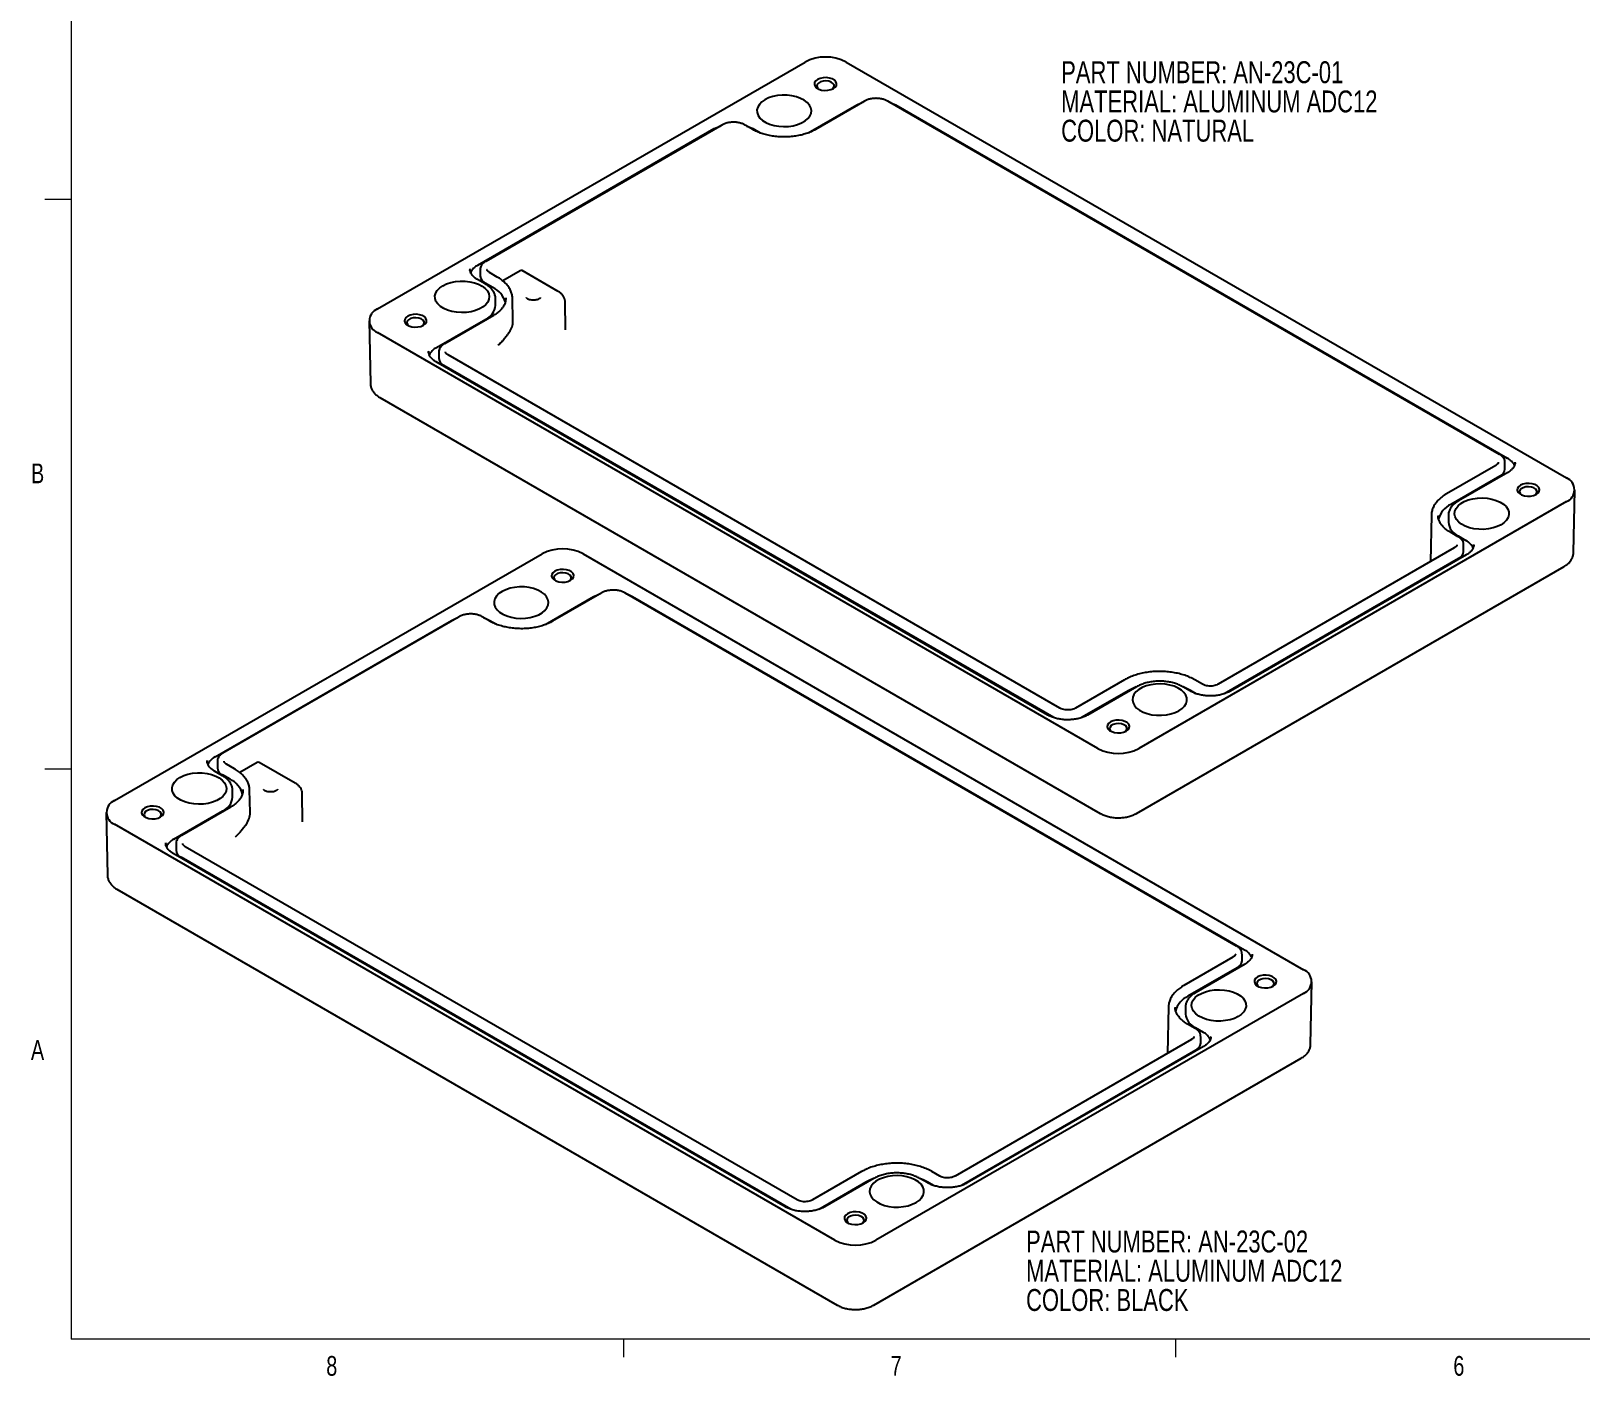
# Paper-space layout 'Sheet1' of a CAD drawing. Header units: inches. Extents: x 0.3 to 21.8, y 0.2 to 16.9.
# Drawn here: x 0.33 to 7.7, y 0.24 to 6.63 of the extents above; entities that cross this region are included whole.
import ezdxf

# ---------------------------------------------------------------- set-up
doc = ezdxf.new("R2010")
doc.units = ezdxf.units.IN
doc.header["$MEASUREMENT"] = 0
doc.layers.add('SLD-0', color=7, linetype='Continuous')
doc.styles.add('SLDTEXTSTYLE1', font='TXT', dxfattribs={"width": 0.75})

# ---------------------------------------------------------------- blocks, each defined once
blk = doc.blocks.new('SW_NOTE_3')
at = {"layer": 'SLD-0', "color": 0, "char_height": 0.104167, "attachment_point": 1, "style": 'SLDTEXTSTYLE1'}
for s, insert in [('PART NUMBER: AN-23C-02', (0, 0.1343)), ('MATERIAL: ALUMINUM ADC12', (0, -0.0046)), ('COLOR: BLACK', (0, -0.1435))]:
    blk.add_mtext(s, dxfattribs=dict(at, insert=insert))
blk = doc.blocks.new('SW_NOTE_4')
at = {"layer": 'SLD-0', "color": 0, "char_height": 0.104167, "attachment_point": 1, "style": 'SLDTEXTSTYLE1'}
for s, insert in [('PART NUMBER: AN-23C-01', (0, 0.1343)), ('MATERIAL: ALUMINUM ADC12', (0, -0.0046)), ('COLOR: NATURAL', (0, -0.1435))]:
    blk.add_mtext(s, dxfattribs=dict(at, insert=insert))

psp = doc.layouts.new('Sheet1')

# ---------------------------------------------------------------- linework, layer by layer
at = {"color": 7, "linetype": 'Continuous', "lineweight": 18}
for p, q in [((0.52288, 16.660601), (0.52288, 0.410601)), ((0.52288, 5.827601), (0.39788, 5.827601)), ((0.52288, 3.119601), (0.39788, 3.119601)), ((21.52288, 0.410601), (0.52288, 0.410601)), ((3.14788, 0.410601), (3.14788, 0.325802)), ((5.77288, 0.410601), (5.77288, 0.325802))]:
    psp.add_line(p, q, dxfattribs=at)
at = {"color": 7, "linetype": 'Continuous', "lineweight": 25}
for p, q in [((1.979179, 5.307754), (4.011415, 6.480939)), ((4.206287, 6.480939), (7.630465, 4.504203)), ((4.026761, 6.144451), (4.2579, 6.277885)), ((4.29462, 6.295123), (4.061248, 6.1604)), ((7.312729, 4.616308), (4.404621, 6.295123)), ((4.441341, 6.277885), (7.349449, 4.59907)), ((2.456771, 5.516102), (3.579784, 6.164404)), ((3.616504, 6.181642), (2.493491, 5.53334)), ((3.763302, 6.1604), (3.726506, 6.181642)), ((3.763226, 6.164404), (3.797558, 6.144584)), ((2.418863, 5.49851), (2.418779, 5.495814)), ((2.467779, 5.495814), (2.467779, 5.463153)), ((2.54854, 5.459133), (2.511744, 5.480375)), ((2.656678, 5.488649), (2.574478, 5.441197)), ((2.837924, 5.390674), (2.66659, 5.489583)), ((2.491495, 5.426202), (2.454699, 5.447444)), ((2.528215, 5.408964), (2.491419, 5.430205)), ((2.540064, 5.324159), (2.540064, 5.356821)), ((2.589064, 5.356821), (2.588948, 5.360817)), ((2.623024, 5.250769), (2.620717, 5.358669)), ((2.87285, 5.207403), (2.870831, 5.342165)), ((1.93883, 5.250524), (1.945195, 4.952786)), ((2.260195, 5.124634), (2.493567, 5.259357)), ((2.530287, 5.276595), (2.296915, 5.141872)), ((5.403357, 3.218521), (1.979179, 5.195257)), ((2.222287, 5.107043), (2.222203, 5.104347)), ((2.271203, 5.104347), (2.271203, 5.071685)), ((5.223276, 3.410092), (2.315168, 5.088907)), ((5.166231, 3.377161), (2.258124, 5.055976)), ((5.193381, 3.365448), (2.294843, 5.038738)), ((1.989793, 4.886972), (5.413972, 2.910236)), ((7.338441, 4.546121), (7.338441, 4.578782)), ((7.387356, 4.576086), (7.387441, 4.578782)), ((7.294476, 4.563343), (7.061104, 4.42862)), ((7.3148, 4.513173), (7.081429, 4.378451)), ((7.35152, 4.530412), (7.118148, 4.395689)), ((7.664449, 4.149235), (7.670814, 4.446973)), ((7.630465, 4.391706), (5.598229, 3.218521)), ((6.988927, 4.328156), (6.984182, 4.106227)), ((7.02058, 4.326308), (7.020696, 4.322312)), ((7.06958, 4.326308), (7.06958, 4.293646)), ((7.116153, 4.22484), (7.079357, 4.246082)), ((7.116077, 4.228844), (7.152873, 4.207602)), ((0.729606, 2.97073), (2.761842, 4.143915)), ((2.956714, 4.143915), (6.380893, 2.167179)), ((7.0979, 4.171875), (5.974886, 3.523573)), ((7.154944, 4.138944), (6.031931, 3.490642)), ((7.141865, 4.154653), (7.141865, 4.187315)), ((7.190781, 4.184618), (7.190865, 4.187315)), ((5.587615, 2.910236), (7.619851, 4.083421)), ((7.118225, 4.121706), (6.004067, 3.478516)), ((2.777188, 3.807427), (3.008327, 3.94086)), ((3.045047, 3.958099), (2.811675, 3.823376)), ((6.063156, 2.279284), (3.155049, 3.958099)), ((3.191769, 3.94086), (6.099876, 2.262046)), ((2.366932, 3.844618), (1.243918, 3.196316)), ((2.513729, 3.823376), (2.476933, 3.844618)), ((1.207198, 3.179078), (2.330212, 3.82738)), ((2.513653, 3.82738), (2.547985, 3.80756)), ((5.530143, 3.544815), (5.296771, 3.410092)), ((5.901391, 3.523573), (5.864595, 3.544815)), ((5.550467, 3.494646), (5.325951, 3.365035)), ((5.587187, 3.511884), (5.353815, 3.377161)), ((5.844347, 3.490642), (5.807551, 3.511884)), ((5.871497, 3.478928), (5.84427, 3.494646)), ((1.16929, 3.161486), (1.169206, 3.15879)), ((1.241923, 3.089178), (1.205127, 3.110419)), ((1.218206, 3.15879), (1.218206, 3.126129)), ((1.278642, 3.071939), (1.241846, 3.093181)), ((1.298967, 3.122109), (1.262171, 3.14335)), ((1.407105, 3.151625), (1.324906, 3.104172)), ((1.588352, 3.05365), (1.417018, 3.152559)), ((1.290491, 2.987135), (1.290491, 3.019797)), ((1.339491, 3.019797), (1.339376, 3.023793)), ((1.373451, 2.913745), (1.371144, 3.021645)), ((1.623278, 2.870379), (1.621258, 3.005141)), ((0.689257, 2.9135), (0.695622, 2.615762)), ((1.010623, 2.78761), (1.243994, 2.922333)), ((1.280714, 2.939571), (1.047342, 2.804848)), ((4.153785, 0.881497), (0.729606, 2.858233)), ((0.972715, 2.770019), (0.972631, 2.767322)), ((1.021631, 2.767322), (1.021631, 2.734661)), ((3.973703, 1.073068), (1.065595, 2.751883)), ((3.916659, 1.040137), (1.008551, 2.718952)), ((3.943809, 1.028423), (1.045271, 2.701714)), ((0.740221, 2.549948), (4.164399, 0.573212)), ((6.044903, 2.226318), (5.811531, 2.091596)), ((6.088868, 2.209097), (6.088868, 2.241758)), ((6.137784, 2.239062), (6.137868, 2.241758)), ((6.065228, 2.176149), (5.831856, 2.041427)), ((6.101947, 2.193387), (5.868576, 2.058665)), ((6.414876, 1.812211), (6.421241, 2.109948)), ((6.380893, 2.054681), (4.348656, 0.881497)), ((5.739354, 1.991132), (5.73461, 1.769203)), ((5.771008, 1.989284), (5.771123, 1.985288)), ((5.820008, 1.989284), (5.820008, 1.956622)), ((5.866581, 1.887816), (5.829785, 1.909058)), ((5.866504, 1.89182), (5.9033, 1.870578)), ((5.892292, 1.817629), (5.892292, 1.85029)), ((5.941208, 1.847594), (5.941292, 1.85029)), ((5.848327, 1.834851), (4.725314, 1.186549)), ((5.868652, 1.784682), (4.754494, 1.141492)), ((5.905372, 1.80192), (4.782358, 1.153618)), ((4.338042, 0.573212), (6.370278, 1.746397)), ((4.28057, 1.207791), (4.047198, 1.073068)), ((4.651818, 1.186549), (4.615022, 1.207791)), ((4.300895, 1.157622), (4.076379, 1.028011)), ((4.337614, 1.17486), (4.104243, 1.040137)), ((4.594774, 1.153618), (4.557978, 1.17486)), ((4.621924, 1.141904), (4.594698, 1.157622))]:
    psp.add_line(p, q, dxfattribs=at)
at = {"color": 7, "linetype": 'Continuous', "lineweight": 25, "flags": 128}
for points in [[(4.146202, 6.354915), (4.155212, 6.361863), (4.160466, 6.369995), (4.161539, 6.378653), (4.158343, 6.387134), (4.151137, 6.394752), (4.140506, 6.400889), (4.12731, 6.405049), (4.112619, 6.406894), (4.097622, 6.406274), (4.083535, 6.403241), (4.071499, 6.39804), (4.062489, 6.391091), (4.057235, 6.382959), (4.056163, 6.374302), (4.059358, 6.365821), (4.066564, 6.358203), (4.077195, 6.352066), (4.090391, 6.347906), (4.105082, 6.346061), (4.120079, 6.34668), (4.134166, 6.349713), (4.146202, 6.354915)], [(4.141608, 6.352555), (4.145909, 6.356569), (4.149784, 6.364082), (4.149223, 6.371915), (4.144287, 6.379217), (4.13551, 6.385199), (4.123845, 6.389212), (4.110555, 6.390821), (4.097081, 6.389851), (4.084881, 6.386408), (4.075279, 6.380865), (4.069316, 6.373822), (4.067636, 6.366044), (4.070423, 6.358371), (4.076093, 6.352555)], [(3.820705, 6.301654), (3.805826, 6.291365), (3.794368, 6.279709), (3.7867, 6.267058), (3.783068, 6.25382), (3.783589, 6.240421), (3.788246, 6.227291), (3.79689, 6.214852), (3.809242, 6.203503), (3.824905, 6.193611), (3.843377, 6.185491), (3.864063, 6.179407), (3.886299, 6.175552), (3.909369, 6.174051), (3.932533, 6.174953), (3.955046, 6.178228), (3.976184, 6.183771), (3.995268, 6.191403), (4.011685, 6.20088), (4.024906, 6.211897), (4.034508, 6.2241), (4.040181, 6.237097), (4.041742, 6.250469), (4.039143, 6.263787), (4.032466, 6.276624), (4.021926, 6.288565), (4.007861, 6.299229), (3.990725, 6.308271), (3.971067, 6.315402), (3.949519, 6.320392), (3.926774, 6.32308), (3.903564, 6.323381), (3.880633, 6.321284), (3.858719, 6.316858), (3.838527, 6.310243), (3.820705, 6.301654)], [(4.2579, 6.277885), (4.277556, 6.287197), (4.286176, 6.290249)], [(4.413065, 6.290249), (4.421685, 6.287197), (4.441341, 6.277885)], [(3.579784, 6.164404), (3.599441, 6.173716), (3.608061, 6.176768)], [(3.734949, 6.176768), (3.74357, 6.173716), (3.763226, 6.164404)], [(2.289743, 5.417849), (2.307565, 5.426438), (2.327758, 5.433052), (2.349672, 5.437479), (2.372602, 5.439576), (2.395813, 5.439275), (2.418558, 5.436586), (2.440105, 5.431597), (2.459763, 5.424466), (2.4769, 5.415424), (2.490964, 5.40476), (2.501504, 5.392818), (2.508182, 5.379982), (2.510781, 5.366664), (2.509219, 5.353291), (2.503546, 5.340295), (2.493945, 5.328092), (2.480724, 5.317075), (2.464307, 5.307598), (2.445223, 5.299965), (2.424085, 5.294423), (2.401572, 5.291148), (2.378408, 5.290246), (2.355337, 5.291747), (2.333102, 5.295602), (2.312415, 5.301686), (2.293944, 5.309805), (2.27828, 5.319698), (2.265928, 5.331046), (2.257285, 5.343486), (2.252628, 5.356616), (2.252107, 5.370015), (2.255739, 5.383253), (2.263407, 5.395903), (2.274864, 5.40756), (2.289743, 5.417849)], [(2.197482, 5.229943), (2.206493, 5.236891), (2.211747, 5.245024), (2.212819, 5.253681), (2.209623, 5.262162), (2.202418, 5.26978), (2.191787, 5.275917), (2.178591, 5.280077), (2.163899, 5.281922), (2.148903, 5.281303), (2.134816, 5.278269), (2.12278, 5.273068), (2.11377, 5.26612), (2.108516, 5.257987), (2.107443, 5.24933), (2.110639, 5.240849), (2.117844, 5.233231), (2.128476, 5.227094), (2.141672, 5.222934), (2.156363, 5.221089), (2.171359, 5.221708), (2.185446, 5.224742), (2.197482, 5.229943)], [(2.192889, 5.227583), (2.19719, 5.231597), (2.201064, 5.23911), (2.200503, 5.246943), (2.195567, 5.254246), (2.186791, 5.260227), (2.175126, 5.26424), (2.161836, 5.265849), (2.148361, 5.264879), (2.136162, 5.261436), (2.12656, 5.255893), (2.120596, 5.248851), (2.118916, 5.241072), (2.121703, 5.2334), (2.127373, 5.227583)], [(7.486864, 4.426392), (7.495874, 4.43334), (7.501128, 4.441472), (7.502201, 4.45013), (7.499005, 4.458611), (7.491799, 4.466229), (7.481168, 4.472366), (7.467972, 4.476525), (7.453281, 4.47837), (7.438284, 4.477751), (7.424197, 4.474718), (7.412161, 4.469517), (7.403151, 4.462568), (7.397897, 4.454436), (7.396824, 4.445779), (7.40002, 4.437298), (7.407226, 4.42968), (7.417857, 4.423543), (7.431053, 4.419383), (7.445744, 4.417538), (7.460741, 4.418157), (7.474828, 4.42119), (7.486864, 4.426392)], [(7.48227, 4.424032), (7.486571, 4.428046), (7.490446, 4.435559), (7.489885, 4.443391), (7.484949, 4.450694), (7.476172, 4.456676), (7.464507, 4.460689), (7.451217, 4.462297), (7.437742, 4.461328), (7.425543, 4.457885), (7.415941, 4.452342), (7.409977, 4.445299), (7.408298, 4.437521), (7.411084, 4.429848), (7.416755, 4.424032)], [(7.3199, 4.281611), (7.302078, 4.273022), (7.281886, 4.266407), (7.259972, 4.261981), (7.237041, 4.259884), (7.213831, 4.260185), (7.191086, 4.262873), (7.169538, 4.267863), (7.14988, 4.274994), (7.132744, 4.284036), (7.118679, 4.294699), (7.108139, 4.306641), (7.101462, 4.319478), (7.098863, 4.332796), (7.100425, 4.346168), (7.106097, 4.359165), (7.115699, 4.371368), (7.12892, 4.382385), (7.145337, 4.391862), (7.164421, 4.399494), (7.185559, 4.405037), (7.208072, 4.408312), (7.231236, 4.409213), (7.254306, 4.407713), (7.276542, 4.403858), (7.297228, 4.397774), (7.3157, 4.389654), (7.331364, 4.379762), (7.343715, 4.368413), (7.352359, 4.355974), (7.357016, 4.342844), (7.357537, 4.329445), (7.353905, 4.316207), (7.346237, 4.303556), (7.334779, 4.2919), (7.3199, 4.281611)], [(2.896629, 4.017891), (2.905639, 4.024839), (2.910894, 4.032971), (2.911966, 4.041629), (2.90877, 4.05011), (2.901565, 4.057727), (2.890933, 4.063865), (2.877738, 4.068024), (2.863046, 4.069869), (2.84805, 4.06925), (2.833963, 4.066217), (2.821927, 4.061016), (2.812917, 4.054067), (2.807662, 4.045935), (2.80659, 4.037278), (2.809786, 4.028797), (2.816991, 4.021179), (2.827623, 4.015042), (2.840818, 4.010882), (2.85551, 4.009037), (2.870506, 4.009656), (2.884593, 4.012689), (2.896629, 4.017891)], [(2.892036, 4.015531), (2.896337, 4.019545), (2.900211, 4.027058), (2.89965, 4.03489), (2.894714, 4.042193), (2.885938, 4.048175), (2.874273, 4.052188), (2.860983, 4.053796), (2.847508, 4.052827), (2.835309, 4.049384), (2.825707, 4.043841), (2.819743, 4.036798), (2.818063, 4.02902), (2.82085, 4.021347), (2.82652, 4.015531)], [(2.571132, 3.96463), (2.556253, 3.954341), (2.544795, 3.942684), (2.537128, 3.930034), (2.533496, 3.916796), (2.534017, 3.903397), (2.538674, 3.890267), (2.547317, 3.877828), (2.559669, 3.866479), (2.575333, 3.856586), (2.593804, 3.848467), (2.61449, 3.842383), (2.636726, 3.838528), (2.659797, 3.837027), (2.682961, 3.837929), (2.705473, 3.841204), (2.726612, 3.846747), (2.745696, 3.854379), (2.762112, 3.863856), (2.775334, 3.874873), (2.784935, 3.887076), (2.790608, 3.900072), (2.79217, 3.913445), (2.78957, 3.926763), (2.782893, 3.939599), (2.772353, 3.951541), (2.758289, 3.962205), (2.741152, 3.971247), (2.721494, 3.978378), (2.699946, 3.983368), (2.677202, 3.986056), (2.653991, 3.986357), (2.63106, 3.98426), (2.609147, 3.979833), (2.588954, 3.973219), (2.571132, 3.96463)], [(3.008327, 3.94086), (3.027983, 3.950173), (3.036604, 3.953224)], [(3.163492, 3.953224), (3.172112, 3.950173), (3.191769, 3.94086)], [(2.330212, 3.82738), (2.349868, 3.836692), (2.358488, 3.839744)], [(2.485377, 3.839744), (2.493997, 3.836692), (2.513653, 3.82738)], [(5.585454, 3.510883), (5.572869, 3.505851), (5.550467, 3.494646)], [(5.788939, 3.397806), (5.803818, 3.408094), (5.815276, 3.419751), (5.822944, 3.432402), (5.826575, 3.445639), (5.826055, 3.459039), (5.821398, 3.472169), (5.812754, 3.484608), (5.800402, 3.495956), (5.784739, 3.505849), (5.766267, 3.513968), (5.745581, 3.520053), (5.723345, 3.523908), (5.700275, 3.525408), (5.677111, 3.524507), (5.654598, 3.521232), (5.633459, 3.515689), (5.614375, 3.508056), (5.597959, 3.498579), (5.584737, 3.487562), (5.575136, 3.47536), (5.569463, 3.462363), (5.567901, 3.448991), (5.570501, 3.435672), (5.577178, 3.422836), (5.587718, 3.410894), (5.601782, 3.400231), (5.618919, 3.391188), (5.638577, 3.384058), (5.660125, 3.379068), (5.682869, 3.37638), (5.70608, 3.376079), (5.729011, 3.378176), (5.750925, 3.382602), (5.771117, 3.389216), (5.788939, 3.397806)], [(5.84427, 3.494646), (5.821869, 3.505851), (5.809283, 3.510883)], [(5.538144, 3.30142), (5.547154, 3.308368), (5.552409, 3.3165), (5.553481, 3.325158), (5.550285, 3.333639), (5.54308, 3.341257), (5.532449, 3.347394), (5.519253, 3.351554), (5.504561, 3.353399), (5.489565, 3.352779), (5.475478, 3.349746), (5.463442, 3.344545), (5.454432, 3.337597), (5.449178, 3.329464), (5.448105, 3.320807), (5.451301, 3.312326), (5.458506, 3.304708), (5.469138, 3.298571), (5.482333, 3.294411), (5.497025, 3.292566), (5.512021, 3.293185), (5.526108, 3.296219), (5.538144, 3.30142)], [(5.533551, 3.29906), (5.537852, 3.303074), (5.541726, 3.310587), (5.541165, 3.31842), (5.536229, 3.325722), (5.527453, 3.331704), (5.515788, 3.335717), (5.502498, 3.337326), (5.489023, 3.336356), (5.476824, 3.332913), (5.467222, 3.32737), (5.461258, 3.320328), (5.459578, 3.312549), (5.462365, 3.304877), (5.468035, 3.29906)], [(1.040171, 3.080825), (1.057993, 3.089414), (1.078185, 3.096028), (1.100099, 3.100455), (1.12303, 3.102552), (1.14624, 3.102251), (1.168985, 3.099562), (1.190533, 3.094573), (1.210191, 3.087442), (1.227327, 3.0784), (1.241392, 3.067736), (1.251932, 3.055794), (1.258609, 3.042958), (1.261208, 3.02964), (1.259647, 3.016267), (1.253974, 3.003271), (1.244372, 2.991068), (1.231151, 2.980051), (1.214734, 2.970574), (1.19565, 2.962941), (1.174512, 2.957399), (1.151999, 2.954124), (1.128835, 2.953222), (1.105765, 2.954723), (1.083529, 2.958577), (1.062843, 2.964662), (1.044371, 2.972781), (1.028708, 2.982674), (1.016356, 2.994022), (1.007712, 3.006462), (1.003055, 3.019592), (1.002534, 3.032991), (1.006166, 3.046229), (1.013834, 3.058879), (1.025292, 3.070536), (1.040171, 3.080825)], [(0.94791, 2.892919), (0.95692, 2.899867), (0.962174, 2.907999), (0.963247, 2.916657), (0.960051, 2.925138), (0.952845, 2.932756), (0.942214, 2.938893), (0.929018, 2.943053), (0.914327, 2.944898), (0.89933, 2.944278), (0.885243, 2.941245), (0.873207, 2.936044), (0.864197, 2.929096), (0.858943, 2.920963), (0.85787, 2.912306), (0.861066, 2.903825), (0.868272, 2.896207), (0.878903, 2.89007), (0.892099, 2.88591), (0.90679, 2.884065), (0.921787, 2.884684), (0.935874, 2.887718), (0.94791, 2.892919)], [(0.943316, 2.890559), (0.947617, 2.894573), (0.951492, 2.902086), (0.950931, 2.909919), (0.945995, 2.917221), (0.937218, 2.923203), (0.925553, 2.927216), (0.912263, 2.928825), (0.898788, 2.927855), (0.886589, 2.924412), (0.876987, 2.918869), (0.871023, 2.911827), (0.869344, 2.904048), (0.87213, 2.896376), (0.877801, 2.890559)], [(6.237291, 2.089368), (6.246301, 2.096316), (6.251556, 2.104448), (6.252628, 2.113105), (6.249432, 2.121587), (6.242227, 2.129204), (6.231595, 2.135342), (6.2184, 2.139501), (6.203708, 2.141346), (6.188712, 2.140727), (6.174625, 2.137694), (6.162589, 2.132493), (6.153579, 2.125544), (6.148324, 2.117412), (6.147252, 2.108755), (6.150448, 2.100274), (6.157653, 2.092656), (6.168285, 2.086518), (6.18148, 2.082359), (6.196172, 2.080514), (6.211168, 2.081133), (6.225255, 2.084166), (6.237291, 2.089368)], [(6.070328, 1.944587), (6.052506, 1.935997), (6.032313, 1.929383), (6.0104, 1.924957), (5.987469, 1.92286), (5.964258, 1.923161), (5.941513, 1.925849), (5.919966, 1.930839), (5.900308, 1.937969), (5.883171, 1.947012), (5.869107, 1.957675), (5.858567, 1.969617), (5.85189, 1.982454), (5.84929, 1.995772), (5.850852, 2.009144), (5.856525, 2.022141), (5.866126, 2.034343), (5.879348, 2.04536), (5.895764, 2.054838), (5.914848, 2.06247), (5.935986, 2.068013), (5.958499, 2.071288), (5.981663, 2.072189), (6.004734, 2.070689), (6.02697, 2.066834), (6.047656, 2.060749), (6.066127, 2.05263), (6.081791, 2.042737), (6.094143, 2.031389), (6.102786, 2.01895), (6.107443, 2.00582), (6.107964, 1.99242), (6.104332, 1.979183), (6.096664, 1.966532), (6.085207, 1.954875), (6.070328, 1.944587)], [(6.232698, 2.087008), (6.236999, 2.091022), (6.240873, 2.098535), (6.240312, 2.106367), (6.235376, 2.11367), (6.2266, 2.119652), (6.214935, 2.123665), (6.201645, 2.125273), (6.18817, 2.124304), (6.175971, 2.120861), (6.166369, 2.115318), (6.160405, 2.108275), (6.158725, 2.100496), (6.161512, 2.092824), (6.167182, 2.087008)], [(4.539367, 1.060782), (4.554245, 1.07107), (4.565703, 1.082727), (4.573371, 1.095378), (4.577003, 1.108615), (4.576482, 1.122015), (4.571825, 1.135145), (4.563182, 1.147584), (4.55083, 1.158932), (4.535166, 1.168825), (4.516694, 1.176944), (4.496008, 1.183029), (4.473773, 1.186883), (4.450702, 1.188384), (4.427538, 1.187483), (4.405025, 1.184208), (4.383887, 1.178665), (4.364803, 1.171032), (4.348386, 1.161555), (4.335165, 1.150538), (4.325563, 1.138335), (4.319891, 1.125339), (4.318329, 1.111967), (4.320928, 1.098648), (4.327605, 1.085812), (4.338145, 1.07387), (4.35221, 1.063207), (4.369346, 1.054164), (4.389004, 1.047034), (4.410552, 1.042044), (4.433297, 1.039355), (4.456508, 1.039055), (4.479438, 1.041151), (4.501352, 1.045578), (4.521544, 1.052192), (4.539367, 1.060782)], [(4.335882, 1.173859), (4.323296, 1.168827), (4.300895, 1.157622)], [(4.594698, 1.157622), (4.572296, 1.168827), (4.559711, 1.173859)], [(4.288572, 0.964396), (4.297582, 0.971344), (4.302836, 0.979476), (4.303909, 0.988134), (4.300713, 0.996615), (4.293507, 1.004233), (4.282876, 1.01037), (4.26968, 1.01453), (4.254989, 1.016374), (4.239992, 1.015755), (4.225905, 1.012722), (4.213869, 1.007521), (4.204859, 1.000572), (4.199605, 0.99244), (4.198532, 0.983783), (4.201728, 0.975302), (4.208934, 0.967684), (4.219565, 0.961547), (4.232761, 0.957387), (4.247452, 0.955542), (4.262449, 0.956161), (4.276536, 0.959194), (4.288572, 0.964396)], [(4.283978, 0.962036), (4.288279, 0.96605), (4.292154, 0.973563), (4.291593, 0.981396), (4.286656, 0.988698), (4.27788, 0.99468), (4.266215, 0.998693), (4.252925, 1.000301), (4.23945, 0.999332), (4.227251, 0.995889), (4.217649, 0.990346), (4.211685, 0.983303), (4.210006, 0.975525), (4.212792, 0.967852), (4.218463, 0.962036)]]:
    psp.add_lwpolyline(points, dxfattribs=at)
at = {"color": 7, "linetype": 'Continuous', "lineweight": 25}
for centre, radius, start, end in [((4.108851, 6.293921), 0.210878, 62.480539, 117.519461), ((2.491403, 5.448252), 0.076178, 117.040961, 156.0671532), ((2.508172, 5.467181), 0.040594, 185.6947993, 245.6253417), ((2.477864, 5.306244), 0.114396, 16.660423, 63.8867273), ((2.001123, 5.251506), 0.060378, 111.3125519, 248.6874481), ((2.462629, 5.330637), 0.077705, 293.4621251, 355.217734), ((2.533223, 5.250159), 0.089803, 323.6625807, 0.3893637), ((2.294828, 5.056784), 0.076178, 117.040961, 156.0671532), ((2.311596, 5.075713), 0.040594, 185.6947993, 245.6253417), ((7.315032, 4.531498), 0.075832, 23.3172355, 63.0086173), ((7.298047, 4.550149), 0.040594, 294.3746583, 354.3052007), ((7.608521, 4.447954), 0.060378, 291.3125519, 68.6874481), ((7.128937, 4.278334), 0.110817, 115.3855608, 165.1507091), ((7.148934, 4.301502), 0.079742, 185.6533765, 245.6667644), ((7.118456, 4.14003), 0.075832, 23.3172355, 63.0086173), ((2.859278, 3.956897), 0.210878, 62.480539, 117.519461), ((7.101472, 4.158681), 0.040594, 294.3746583, 354.3052007), ((1.241831, 3.111228), 0.076178, 117.040961, 156.0671532), ((5.500793, 3.405538), 0.210878, 242.480539, 297.519461), ((1.258599, 3.130157), 0.040594, 185.6947993, 245.6253417), ((1.228291, 2.96922), 0.114396, 16.660423, 63.8867273), ((0.751551, 2.914481), 0.060378, 111.3125519, 248.6874481), ((1.213057, 2.993613), 0.077705, 293.4621251, 355.217734), ((1.28365, 2.913135), 0.089803, 323.6625807, 0.3893637), ((1.045255, 2.71976), 0.076178, 117.040961, 156.0671532), ((1.062024, 2.738689), 0.040594, 185.6947993, 245.6253417), ((6.048475, 2.213125), 0.040594, 294.3746583, 354.3052007), ((6.065459, 2.194474), 0.075832, 23.3172355, 63.0086173), ((6.358948, 2.11093), 0.060378, 291.3125519, 68.6874481), ((5.879364, 1.94131), 0.110817, 115.3855608, 165.1507091), ((5.899361, 1.964478), 0.079742, 185.6533765, 245.6667644), ((5.868884, 1.803006), 0.075832, 23.3172355, 63.0086173), ((5.851899, 1.821657), 0.040594, 294.3746583, 354.3052007), ((4.251221, 1.068514), 0.210878, 242.480539, 297.519461)]:
    psp.add_arc(centre, radius, start, end, dxfattribs=at)
for centre in [(2.656921, 5.472435), (1.407348, 3.135411)]:
    psp.add_ellipse(centre, major_axis=(0.009579, 0.017199), ratio=0.58736705, start_param=6.27414722, end_param=7.05946412, dxfattribs=at)
for points, knots in [([(4.404621, 6.295123), (4.402265, 6.296388), (4.395501, 6.300021), (4.382614, 6.304514), (4.366012, 6.307787), (4.348651, 6.308792), (4.331334, 6.307535), (4.314836, 6.304017), (4.302693, 6.299523), (4.296458, 6.296125), (4.29462, 6.295123)], [0, 0, 0, 0, 0.07703095, 0.22106688, 0.36470446, 0.50795864, 0.65121509, 0.794906, 0.93953588, 1, 1, 1, 1]), ([(3.726506, 6.181642), (3.724149, 6.182908), (3.717386, 6.18654), (3.704499, 6.191033), (3.687897, 6.194306), (3.670536, 6.195311), (3.653219, 6.194054), (3.636721, 6.190536), (3.624578, 6.186042), (3.618342, 6.182644), (3.616504, 6.181642)], [0, 0, 0, 0, 0.07703095, 0.22106688, 0.36470446, 0.50795864, 0.65121509, 0.794906, 0.93953588, 1, 1, 1, 1]), ([(4.061248, 6.1604), (4.057827, 6.158505), (4.047863, 6.152986), (4.029416, 6.144949), (4.005507, 6.137014), (3.979864, 6.130944), (3.952998, 6.126844), (3.92538, 6.124804), (3.897517, 6.124866), (3.869918, 6.127031), (3.843093, 6.131256), (3.817521, 6.137448), (3.793714, 6.145497), (3.77584, 6.153423), (3.766307, 6.158728), (3.763302, 6.1604)], [0, 0, 0, 0, 0.04350153, 0.1266955, 0.21002909, 0.29347542, 0.37702468, 0.46064826, 0.54431015, 0.62797121, 0.71157884, 0.79509291, 0.87847507, 0.96169428, 1, 1, 1, 1]), ([(2.493491, 5.53334), (2.491263, 5.531957), (2.484818, 5.527956), (2.476616, 5.52024), (2.470448, 5.51011), (2.467595, 5.501665), (2.468083, 5.496793), (2.468215, 5.495473)], [0, 0, 0, 0, 0.14775768, 0.42742181, 0.67414285, 0.91171599, 1, 1, 1, 1]), ([(2.454699, 5.447444), (2.452176, 5.448978), (2.444832, 5.453441), (2.434842, 5.46169), (2.425978, 5.47212), (2.420651, 5.482908), (2.418374, 5.491546), (2.419072, 5.496644), (2.419273, 5.498113)], [0, 0, 0, 0, 0.10504406, 0.30564951, 0.50623663, 0.70843016, 0.91601625, 1, 1, 1, 1]), ([(2.511744, 5.480375), (2.510328, 5.481257), (2.506213, 5.483825), (2.50176, 5.488529), (2.499575, 5.492613), (2.499702, 5.494727), (2.499743, 5.495408)], [0, 0, 0, 0, 0.17399978, 0.50601682, 0.84077064, 1, 1, 1, 1]), ([(2.620479, 5.357964), (2.620546, 5.358914), (2.621037, 5.365827), (2.618357, 5.378699), (2.612304, 5.396127), (2.602376, 5.412881), (2.589133, 5.428767), (2.572845, 5.443308), (2.558665, 5.453175), (2.550239, 5.458133), (2.54854, 5.459133)], [0, 0, 0, 0, 0.02465766, 0.1794599, 0.33428937, 0.49038663, 0.64839455, 0.80811277, 0.96130592, 1, 1, 1, 1]), ([(2.53962, 5.357332), (2.539721, 5.359179), (2.540091, 5.36598), (2.536853, 5.377626), (2.530141, 5.391709), (2.51976, 5.404879), (2.506918, 5.416565), (2.496433, 5.423116), (2.491495, 5.426202)], [0, 0, 0, 0, 0.06954637, 0.25602461, 0.44294846, 0.63313098, 0.82722354, 1, 1, 1, 1]), ([(2.870473, 5.341526), (2.870582, 5.342604), (2.871134, 5.348005), (2.86836, 5.35765), (2.862466, 5.369462), (2.853206, 5.380067), (2.844443, 5.38681), (2.838898, 5.390097), (2.837924, 5.390674)], [0, 0, 0, 0, 0.05426263, 0.27204175, 0.48789537, 0.71072795, 0.94923214, 1, 1, 1, 1]), ([(2.588736, 5.360428), (2.588819, 5.356133), (2.588999, 5.34676), (2.58483, 5.332398), (2.577127, 5.317588), (2.56585, 5.30345), (2.551624, 5.290516), (2.539099, 5.281776), (2.531694, 5.277422), (2.530287, 5.276595)], [0, 0, 0, 0, 0.14452054, 0.31536399, 0.48370948, 0.64868243, 0.81144156, 0.96417032, 1, 1, 1, 1]), ([(2.746619, 5.354833), (2.745439, 5.354207), (2.741974, 5.352371), (2.734136, 5.349908), (2.723366, 5.348494), (2.712067, 5.348901), (2.701681, 5.351093), (2.693516, 5.354603), (2.688561, 5.358496), (2.687181, 5.360983), (2.687224, 5.361241), (2.687243, 5.36136)], [0, 0, 0, 0, 0.06114656, 0.17956599, 0.3011097, 0.42467173, 0.54791473, 0.66818318, 0.78461035, 0.90083124, 1, 1, 1, 1]), ([(2.753165, 5.361445), (2.753168, 5.361437), (2.753279, 5.36107), (2.753159, 5.360816), (2.751125, 5.357759), (2.74797, 5.35571), (2.746619, 5.354833)], [0, 0, 0, 0, 0.00945039, 0.41572243, 0.74979079, 1, 1, 1, 1]), ([(2.605563, 5.196947), (2.602438, 5.192465), (2.598971, 5.187501), (2.591349, 5.177172), (2.587172, 5.171771), (2.578259, 5.160974), (2.573516, 5.155565), (2.563445, 5.144876), (2.558089, 5.139567), (2.55248, 5.134442)], [0, 0, 0, 0, 0.25, 0.25, 0.5, 0.5, 0.75, 0.75, 1, 1, 1, 1]), ([(2.258124, 5.055976), (2.2556, 5.05751), (2.248256, 5.061973), (2.238266, 5.070223), (2.229403, 5.080652), (2.224075, 5.091441), (2.221799, 5.100078), (2.222497, 5.105176), (2.222698, 5.106645)], [0, 0, 0, 0, 0.10504406, 0.30564951, 0.50623663, 0.70843016, 0.91601625, 1, 1, 1, 1]), ([(2.296915, 5.141872), (2.294687, 5.140489), (2.288242, 5.136488), (2.28004, 5.128773), (2.273872, 5.118642), (2.27102, 5.110197), (2.271507, 5.105326), (2.27164, 5.104006)], [0, 0, 0, 0, 0.14775768, 0.42742181, 0.67414285, 0.91171599, 1, 1, 1, 1]), ([(2.315168, 5.088907), (2.313753, 5.08979), (2.309637, 5.092357), (2.305184, 5.097062), (2.302999, 5.101145), (2.303127, 5.103259), (2.303168, 5.103941)], [0, 0, 0, 0, 0.17399978, 0.50601682, 0.84077064, 1, 1, 1, 1]), ([(1.945658, 4.953653), (1.945566, 4.951351), (1.945272, 4.943958), (1.948733, 4.931747), (1.955484, 4.917823), (1.965531, 4.905168), (1.97712, 4.894838), (1.985994, 4.88933), (1.989793, 4.886972)], [0, 0, 0, 0, 0.084493319, 0.271342174, 0.457545839, 0.649052213, 0.849734393, 1, 1, 1, 1]), ([(7.306484, 4.578565), (7.306539, 4.5779), (7.306714, 4.57579), (7.304673, 4.571833), (7.300325, 4.567036), (7.296111, 4.564375), (7.294476, 4.563343)], [0, 0, 0, 0, 0.15287584, 0.48513308, 0.80028523, 1, 1, 1, 1]), ([(7.338004, 4.579123), (7.337993, 4.581587), (7.337964, 4.587762), (7.333731, 4.597173), (7.326321, 4.606693), (7.318624, 4.612796), (7.313669, 4.615748), (7.312729, 4.616308)], [0, 0, 0, 0, 0.16645666, 0.41722134, 0.6720811, 0.93777319, 1, 1, 1, 1]), ([(7.386946, 4.576484), (7.386837, 4.574158), (7.386548, 4.567978), (7.382013, 4.557984), (7.373631, 4.546874), (7.363157, 4.53761), (7.354902, 4.532504), (7.35152, 4.530412)], [0, 0, 0, 0, 0.146021534, 0.387966165, 0.619709909, 0.844204881, 1, 1, 1, 1]), ([(7.061104, 4.42862), (7.057397, 4.426392), (7.046654, 4.419935), (7.030949, 4.408026), (7.015267, 4.392582), (7.002949, 4.37595), (6.994405, 4.35846), (6.989682, 4.342516), (6.989452, 4.332475), (6.989361, 4.328533)], [0, 0, 0, 0, 0.08610035, 0.24950234, 0.41298987, 0.57589021, 0.73743045, 0.89691463, 1, 1, 1, 1]), ([(7.118148, 4.395689), (7.115106, 4.393843), (7.106294, 4.388495), (7.093813, 4.37837), (7.082026, 4.365021), (7.074022, 4.350548), (7.069829, 4.337269), (7.06997, 4.328964), (7.070024, 4.325797)], [0, 0, 0, 0, 0.10370776, 0.30042373, 0.4971162, 0.691787, 0.882437, 1, 1, 1, 1]), ([(7.079357, 4.246082), (7.076087, 4.24805), (7.066577, 4.253772), (7.052951, 4.264206), (7.039763, 4.277487), (7.029811, 4.291464), (7.023555, 4.305889), (7.020642, 4.316347), (7.020877, 4.321979), (7.020907, 4.322701)], [0, 0, 0, 0, 0.09172276, 0.26669702, 0.44164352, 0.61700443, 0.79381327, 0.97355701, 1, 1, 1, 1]), ([(7.141429, 4.187655), (7.141417, 4.190119), (7.141388, 4.196294), (7.137155, 4.205705), (7.129746, 4.215225), (7.122049, 4.221328), (7.117094, 4.22428), (7.116153, 4.22484)], [0, 0, 0, 0, 0.16645666, 0.41722134, 0.6720811, 0.93777319, 1, 1, 1, 1]), ([(7.109908, 4.187097), (7.109963, 4.186432), (7.110138, 4.184322), (7.108097, 4.180365), (7.103749, 4.175568), (7.099535, 4.172907), (7.0979, 4.171875)], [0, 0, 0, 0, 0.15287584, 0.48513308, 0.80028523, 1, 1, 1, 1]), ([(7.19037, 4.185016), (7.190261, 4.18269), (7.189972, 4.17651), (7.185437, 4.166516), (7.177056, 4.155406), (7.166581, 4.146142), (7.158326, 4.141036), (7.154944, 4.138944)], [0, 0, 0, 0, 0.14602153, 0.38796616, 0.61970991, 0.84420488, 1, 1, 1, 1]), ([(7.619851, 4.083421), (7.622934, 4.085311), (7.631709, 4.090689), (7.643441, 4.10082), (7.653987, 4.113988), (7.660717, 4.127763), (7.664191, 4.139526), (7.66402, 4.14653), (7.663969, 4.148633)], [0, 0, 0, 0, 0.12361039, 0.3517743, 0.54949632, 0.73830179, 0.92142643, 1, 1, 1, 1]), ([(3.155049, 3.958099), (3.152692, 3.959364), (3.145929, 3.962997), (3.133041, 3.96749), (3.11644, 3.970763), (3.099079, 3.971767), (3.081762, 3.970511), (3.065263, 3.966993), (3.053121, 3.962499), (3.046885, 3.9591), (3.045047, 3.958099)], [0, 0, 0, 0, 0.07703095, 0.22106688, 0.36470446, 0.50795864, 0.65121509, 0.794906, 0.93953588, 1, 1, 1, 1]), ([(2.476933, 3.844618), (2.474577, 3.845884), (2.467813, 3.849516), (2.454926, 3.854009), (2.438324, 3.857282), (2.420963, 3.858287), (2.403646, 3.85703), (2.387148, 3.853512), (2.375005, 3.849018), (2.36877, 3.84562), (2.366932, 3.844618)], [0, 0, 0, 0, 0.07703095, 0.22106688, 0.36470446, 0.50795864, 0.65121509, 0.794906, 0.93953588, 1, 1, 1, 1]), ([(2.811675, 3.823376), (2.808254, 3.821481), (2.798291, 3.815962), (2.779843, 3.807925), (2.755935, 3.79999), (2.730292, 3.79392), (2.703425, 3.78982), (2.675807, 3.78778), (2.647945, 3.787842), (2.620346, 3.790007), (2.59352, 3.794232), (2.567948, 3.800424), (2.544141, 3.808472), (2.526268, 3.816399), (2.516734, 3.821704), (2.513729, 3.823376)], [0, 0, 0, 0, 0.04350153, 0.1266955, 0.21002909, 0.29347542, 0.37702468, 0.46064826, 0.54431015, 0.62797121, 0.71157884, 0.79509291, 0.87847507, 0.96169428, 1, 1, 1, 1]), ([(5.864595, 3.544815), (5.860747, 3.546948), (5.849614, 3.553121), (5.829326, 3.562028), (5.803361, 3.570808), (5.775741, 3.577576), (5.746939, 3.58227), (5.717384, 3.584819), (5.687528, 3.585191), (5.657822, 3.583383), (5.628722, 3.579416), (5.600652, 3.573353), (5.574096, 3.565236), (5.550332, 3.555744), (5.536552, 3.548284), (5.530143, 3.544815)], [0, 0, 0, 0, 0.042672788, 0.123469461, 0.204217359, 0.284883531, 0.365475189, 0.446014267, 0.526528817, 0.607049363, 0.687598902, 0.768207935, 0.848908438, 0.929729314, 1, 1, 1, 1]), ([(5.807551, 3.511884), (5.804371, 3.51363), (5.795188, 3.518673), (5.778173, 3.525651), (5.756267, 3.532052), (5.732979, 3.536352), (5.708894, 3.538495), (5.684547, 3.538436), (5.660496, 3.536177), (5.637274, 3.531766), (5.615446, 3.525257), (5.598885, 3.518338), (5.590036, 3.513456), (5.587187, 3.511884)], [0, 0, 0, 0, 0.053030275, 0.15318045, 0.253213303, 0.353079657, 0.45282001, 0.55250952, 0.652234672, 0.752058547, 0.852075623, 0.95237477, 1, 1, 1, 1]), ([(6.031931, 3.490642), (6.029255, 3.489175), (6.021443, 3.484891), (6.006557, 3.478856), (5.987002, 3.473319), (5.965966, 3.469692), (5.944111, 3.468087), (5.922064, 3.468566), (5.900485, 3.471117), (5.880012, 3.475648), (5.861599, 3.481888), (5.850207, 3.487298), (5.844898, 3.490327), (5.844347, 3.490642)], [0, 0, 0, 0, 0.054162261, 0.158100633, 0.262366251, 0.366901477, 0.471640948, 0.576476662, 0.681278265, 0.785889071, 0.890185701, 0.988592438, 1, 1, 1, 1]), ([(5.974886, 3.523573), (5.973314, 3.522733), (5.968691, 3.520266), (5.959059, 3.517069), (5.946113, 3.514939), (5.932436, 3.514767), (5.919236, 3.516597), (5.908652, 3.519781), (5.903457, 3.522494), (5.901391, 3.523573)], [0, 0, 0, 0, 0.08256057, 0.24265604, 0.40457217, 0.56772405, 0.73105724, 0.89304036, 1, 1, 1, 1]), ([(5.296771, 3.410092), (5.295198, 3.409253), (5.290576, 3.406785), (5.280944, 3.403589), (5.267998, 3.401458), (5.254321, 3.401286), (5.241121, 3.403116), (5.230537, 3.4063), (5.225342, 3.409013), (5.223276, 3.410092)], [0, 0, 0, 0, 0.08256057, 0.24265604, 0.40457217, 0.56772405, 0.73105724, 0.89304036, 1, 1, 1, 1]), ([(5.353815, 3.377161), (5.351139, 3.375694), (5.343328, 3.371411), (5.328441, 3.365375), (5.308886, 3.359838), (5.28785, 3.356212), (5.265995, 3.354606), (5.243948, 3.355086), (5.22237, 3.357636), (5.201897, 3.362167), (5.183484, 3.368407), (5.172091, 3.373817), (5.166783, 3.376846), (5.166231, 3.377161)], [0, 0, 0, 0, 0.05416226, 0.15810063, 0.26236625, 0.36690148, 0.47164095, 0.57647666, 0.68127826, 0.78588907, 0.8901857, 0.98859244, 1, 1, 1, 1]), ([(1.243918, 3.196316), (1.24169, 3.194933), (1.235245, 3.190932), (1.227043, 3.183216), (1.220875, 3.173086), (1.218023, 3.164641), (1.21851, 3.159769), (1.218643, 3.158449)], [0, 0, 0, 0, 0.14775768, 0.42742181, 0.67414285, 0.91171599, 1, 1, 1, 1]), ([(1.205127, 3.110419), (1.202603, 3.111953), (1.195259, 3.116417), (1.185269, 3.124666), (1.176406, 3.135096), (1.171079, 3.145884), (1.168802, 3.154522), (1.1695, 3.15962), (1.169701, 3.161088)], [0, 0, 0, 0, 0.10504406, 0.30564951, 0.50623663, 0.70843016, 0.91601625, 1, 1, 1, 1]), ([(1.262171, 3.14335), (1.260756, 3.144233), (1.25664, 3.146801), (1.252187, 3.151505), (1.250002, 3.155589), (1.25013, 3.157703), (1.250171, 3.158384)], [0, 0, 0, 0, 0.17399978, 0.50601682, 0.84077064, 1, 1, 1, 1]), ([(1.370906, 3.02094), (1.370973, 3.02189), (1.371464, 3.028803), (1.368785, 3.041675), (1.362731, 3.059103), (1.352803, 3.075857), (1.33956, 3.091742), (1.323272, 3.106283), (1.309093, 3.116151), (1.300666, 3.121109), (1.298967, 3.122109)], [0, 0, 0, 0, 0.02465766, 0.1794599, 0.33428937, 0.49038663, 0.64839455, 0.80811277, 0.96130592, 1, 1, 1, 1]), ([(1.290047, 3.020308), (1.290148, 3.022155), (1.290518, 3.028956), (1.287281, 3.040602), (1.280568, 3.054685), (1.270187, 3.067855), (1.257346, 3.079541), (1.246861, 3.086092), (1.241923, 3.089178)], [0, 0, 0, 0, 0.06954637, 0.25602461, 0.44294846, 0.63313098, 0.82722354, 1, 1, 1, 1]), ([(1.339164, 3.023404), (1.339246, 3.019109), (1.339426, 3.009736), (1.335257, 2.995374), (1.327554, 2.980564), (1.316278, 2.966426), (1.302051, 2.953492), (1.289526, 2.944752), (1.282121, 2.940398), (1.280714, 2.939571)], [0, 0, 0, 0, 0.14452054, 0.31536399, 0.48370948, 0.64868243, 0.81144156, 0.96417032, 1, 1, 1, 1]), ([(1.497046, 3.017809), (1.495866, 3.017183), (1.492401, 3.015347), (1.484563, 3.012884), (1.473793, 3.01147), (1.462494, 3.011877), (1.452109, 3.014069), (1.443943, 3.017579), (1.438989, 3.021472), (1.437608, 3.023959), (1.437651, 3.024217), (1.437671, 3.024335)], [0, 0, 0, 0, 0.06114656, 0.17956599, 0.3011097, 0.42467173, 0.54791473, 0.66818318, 0.78461035, 0.90083124, 1, 1, 1, 1]), ([(1.503592, 3.024421), (1.503595, 3.024412), (1.503706, 3.024046), (1.503587, 3.023792), (1.501552, 3.020735), (1.498397, 3.018686), (1.497046, 3.017809)], [0, 0, 0, 0, 0.00945039, 0.41572243, 0.74979079, 1, 1, 1, 1]), ([(1.6209, 3.004502), (1.62101, 3.00558), (1.621561, 3.010981), (1.618788, 3.020626), (1.612894, 3.032438), (1.603633, 3.043043), (1.59487, 3.049786), (1.589325, 3.053073), (1.588352, 3.05365)], [0, 0, 0, 0, 0.05426263, 0.27204175, 0.48789537, 0.71072795, 0.94923214, 1, 1, 1, 1]), ([(5.413972, 2.910236), (5.417163, 2.908501), (5.42614, 2.903622), (5.442575, 2.897334), (5.463333, 2.892108), (5.485108, 2.889251), (5.507277, 2.888758), (5.529304, 2.89063), (5.550592, 2.894912), (5.570434, 2.901274), (5.581979, 2.907296), (5.587615, 2.910236)], [0, 0, 0, 0, 0.06502172, 0.18290983, 0.30038941, 0.41739119, 0.53410375, 0.65097773, 0.7684175, 0.88696647, 1, 1, 1, 1]), ([(1.047342, 2.804848), (1.045114, 2.803465), (1.03867, 2.799464), (1.030467, 2.791748), (1.0243, 2.781618), (1.021447, 2.773173), (1.021935, 2.768301), (1.022067, 2.766982)], [0, 0, 0, 0, 0.14775768, 0.42742181, 0.67414285, 0.91171599, 1, 1, 1, 1]), ([(1.35599, 2.859923), (1.352865, 2.855441), (1.349399, 2.850476), (1.341776, 2.840148), (1.3376, 2.834746), (1.328686, 2.82395), (1.323943, 2.818541), (1.313873, 2.807852), (1.308516, 2.802543), (1.302908, 2.797417)], [0, 0, 0, 0, 0.25, 0.25, 0.5, 0.5, 0.75, 0.75, 1, 1, 1, 1]), ([(1.008551, 2.718952), (1.006027, 2.720486), (0.998684, 2.724949), (0.988693, 2.733198), (0.97983, 2.743628), (0.974503, 2.754416), (0.972226, 2.763054), (0.972924, 2.768152), (0.973125, 2.769621)], [0, 0, 0, 0, 0.10504406, 0.30564951, 0.50623663, 0.70843016, 0.91601625, 1, 1, 1, 1]), ([(1.065595, 2.751883), (1.06418, 2.752766), (1.060064, 2.755333), (1.055612, 2.760038), (1.053427, 2.764121), (1.053554, 2.766235), (1.053595, 2.766916)], [0, 0, 0, 0, 0.17399978, 0.50601682, 0.84077064, 1, 1, 1, 1]), ([(0.696085, 2.616629), (0.695994, 2.614327), (0.695699, 2.606934), (0.69916, 2.594723), (0.705911, 2.580798), (0.715959, 2.568144), (0.727548, 2.557814), (0.736421, 2.552306), (0.740221, 2.549948)], [0, 0, 0, 0, 0.084493319, 0.271342174, 0.457545839, 0.649052213, 0.849734393, 1, 1, 1, 1]), ([(6.056911, 2.24154), (6.056966, 2.240876), (6.057142, 2.238766), (6.055101, 2.234809), (6.050753, 2.230012), (6.046538, 2.227351), (6.044903, 2.226318)], [0, 0, 0, 0, 0.15287584, 0.48513308, 0.80028523, 1, 1, 1, 1]), ([(6.088432, 2.242099), (6.08842, 2.244563), (6.088391, 2.250738), (6.084158, 2.260149), (6.076749, 2.269669), (6.069052, 2.275771), (6.064097, 2.278724), (6.063156, 2.279284)], [0, 0, 0, 0, 0.16645666, 0.41722134, 0.6720811, 0.93777319, 1, 1, 1, 1]), ([(6.137373, 2.23946), (6.137264, 2.237134), (6.136975, 2.230954), (6.13244, 2.22096), (6.124059, 2.20985), (6.113584, 2.200586), (6.105329, 2.195479), (6.101947, 2.193387)], [0, 0, 0, 0, 0.146021534, 0.387966165, 0.619709909, 0.844204881, 1, 1, 1, 1]), ([(5.811531, 2.091596), (5.807824, 2.089368), (5.797081, 2.082911), (5.781376, 2.071002), (5.765694, 2.055558), (5.753376, 2.038926), (5.744832, 2.021436), (5.740109, 2.005492), (5.739879, 1.995451), (5.739789, 1.991509)], [0, 0, 0, 0, 0.08610035, 0.24950234, 0.41298987, 0.57589021, 0.73743045, 0.89691463, 1, 1, 1, 1]), ([(5.868576, 2.058665), (5.865534, 2.056819), (5.856721, 2.051471), (5.84424, 2.041346), (5.832454, 2.027997), (5.82445, 2.013524), (5.820256, 2.000245), (5.820397, 1.99194), (5.820451, 1.988773)], [0, 0, 0, 0, 0.10370776, 0.30042373, 0.4971162, 0.691787, 0.882437, 1, 1, 1, 1]), ([(5.829785, 1.909058), (5.826514, 1.911026), (5.817005, 1.916748), (5.803378, 1.927182), (5.790191, 1.940463), (5.780239, 1.95444), (5.773982, 1.968865), (5.77107, 1.979323), (5.771305, 1.984955), (5.771335, 1.985677)], [0, 0, 0, 0, 0.09172276, 0.26669702, 0.44164352, 0.61700443, 0.79381327, 0.97355701, 1, 1, 1, 1]), ([(5.860336, 1.850073), (5.860391, 1.849408), (5.860566, 1.847298), (5.858525, 1.843341), (5.854177, 1.838544), (5.849962, 1.835883), (5.848327, 1.834851)], [0, 0, 0, 0, 0.15287584, 0.48513308, 0.80028523, 1, 1, 1, 1]), ([(5.891856, 1.850631), (5.891844, 1.853095), (5.891816, 1.85927), (5.887583, 1.868681), (5.880173, 1.878201), (5.872476, 1.884304), (5.867521, 1.887256), (5.866581, 1.887816)], [0, 0, 0, 0, 0.16645666, 0.41722134, 0.6720811, 0.93777319, 1, 1, 1, 1]), ([(5.940798, 1.847992), (5.940689, 1.845666), (5.940399, 1.839486), (5.935864, 1.829492), (5.927483, 1.818382), (5.917009, 1.809118), (5.908754, 1.804012), (5.905372, 1.80192)], [0, 0, 0, 0, 0.14602153, 0.38796616, 0.61970991, 0.84420488, 1, 1, 1, 1]), ([(6.370278, 1.746397), (6.373361, 1.748287), (6.382136, 1.753665), (6.393869, 1.763796), (6.404415, 1.776964), (6.411144, 1.790739), (6.414618, 1.802502), (6.414448, 1.809506), (6.414396, 1.811608)], [0, 0, 0, 0, 0.12361039, 0.3517743, 0.54949632, 0.73830179, 0.92142643, 1, 1, 1, 1]), ([(4.615022, 1.207791), (4.611175, 1.209924), (4.600042, 1.216097), (4.579753, 1.225004), (4.553788, 1.233784), (4.526168, 1.240552), (4.497366, 1.245246), (4.467811, 1.247795), (4.437955, 1.248167), (4.40825, 1.246359), (4.379149, 1.242392), (4.351079, 1.236329), (4.324523, 1.228212), (4.300759, 1.21872), (4.286979, 1.21126), (4.28057, 1.207791)], [0, 0, 0, 0, 0.042672788, 0.123469461, 0.204217359, 0.284883531, 0.365475189, 0.446014267, 0.526528817, 0.607049363, 0.687598902, 0.768207935, 0.848908438, 0.929729314, 1, 1, 1, 1]), ([(4.557978, 1.17486), (4.554799, 1.176605), (4.545615, 1.181649), (4.528601, 1.188626), (4.506695, 1.195028), (4.483406, 1.199327), (4.459321, 1.201471), (4.434974, 1.201412), (4.410924, 1.199152), (4.387701, 1.194742), (4.365874, 1.188233), (4.349312, 1.181314), (4.340463, 1.176432), (4.337614, 1.17486)], [0, 0, 0, 0, 0.053030275, 0.15318045, 0.253213303, 0.353079657, 0.45282001, 0.55250952, 0.652234672, 0.752058547, 0.852075623, 0.95237477, 1, 1, 1, 1]), ([(4.725314, 1.186549), (4.723741, 1.185709), (4.719119, 1.183242), (4.709487, 1.180045), (4.696541, 1.177915), (4.682863, 1.177743), (4.669664, 1.179573), (4.65908, 1.182756), (4.653884, 1.18547), (4.651818, 1.186549)], [0, 0, 0, 0, 0.08256057, 0.24265604, 0.40457217, 0.56772405, 0.73105724, 0.89304036, 1, 1, 1, 1]), ([(4.782358, 1.153618), (4.779682, 1.15215), (4.77187, 1.147867), (4.756984, 1.141832), (4.737429, 1.136295), (4.716393, 1.132668), (4.694538, 1.131062), (4.672491, 1.131542), (4.650912, 1.134093), (4.630439, 1.138624), (4.612027, 1.144864), (4.600634, 1.150274), (4.595325, 1.153303), (4.594774, 1.153618)], [0, 0, 0, 0, 0.054162261, 0.158100633, 0.262366251, 0.366901477, 0.471640948, 0.576476662, 0.681278265, 0.785889071, 0.890185701, 0.988592438, 1, 1, 1, 1]), ([(4.104243, 1.040137), (4.101567, 1.03867), (4.093755, 1.034386), (4.078869, 1.028351), (4.059314, 1.022814), (4.038278, 1.019188), (4.016423, 1.017582), (3.994376, 1.018062), (3.972797, 1.020612), (3.952324, 1.025143), (3.933911, 1.031383), (3.922519, 1.036793), (3.91721, 1.039822), (3.916659, 1.040137)], [0, 0, 0, 0, 0.05416226, 0.15810063, 0.26236625, 0.36690148, 0.47164095, 0.57647666, 0.68127826, 0.78588907, 0.8901857, 0.98859244, 1, 1, 1, 1]), ([(4.047198, 1.073068), (4.045626, 1.072229), (4.041003, 1.069761), (4.031371, 1.066565), (4.018425, 1.064434), (4.004748, 1.064262), (3.991548, 1.066092), (3.980964, 1.069276), (3.975769, 1.071989), (3.973703, 1.073068)], [0, 0, 0, 0, 0.08256057, 0.24265604, 0.40457217, 0.56772405, 0.73105724, 0.89304036, 1, 1, 1, 1]), ([(4.164399, 0.573212), (4.16759, 0.571477), (4.176567, 0.566598), (4.193003, 0.560309), (4.21376, 0.555084), (4.235535, 0.552227), (4.257704, 0.551733), (4.279731, 0.553606), (4.30102, 0.557888), (4.320861, 0.564249), (4.332407, 0.570272), (4.338042, 0.573212)], [0, 0, 0, 0, 0.06502172, 0.18290983, 0.30038941, 0.41739119, 0.53410375, 0.65097773, 0.7684175, 0.88696647, 1, 1, 1, 1])]:
    psp.add_open_spline(points, degree=3, knots=knots, dxfattribs=at)

# ---------------------------------------------------------------- block references
at = {"layer": 'SLD-0'}
for name, p in [('SW_NOTE_4', (5.229039, 6.350338)), ('SW_NOTE_3', (5.062162, 0.793133))]:
    psp.add_blockref(name, p, dxfattribs=at)

# ---------------------------------------------------------------- texts
at = {"color": 7, "linetype": 'Continuous', "lineweight": 0, "char_height": 0.09375, "attachment_point": 1, "style": 'SLDTEXTSTYLE1'}
for s, insert in [('B', (0.332296, 4.572882)), ('A', (0.33186, 1.832329)), ('8', (1.735745, 0.331224)), ('7', (4.418465, 0.331758)), ('6', (7.093341, 0.331224))]:
    psp.add_mtext(s, dxfattribs=dict(at, insert=insert))

doc.saveas('drawing.dxf')
